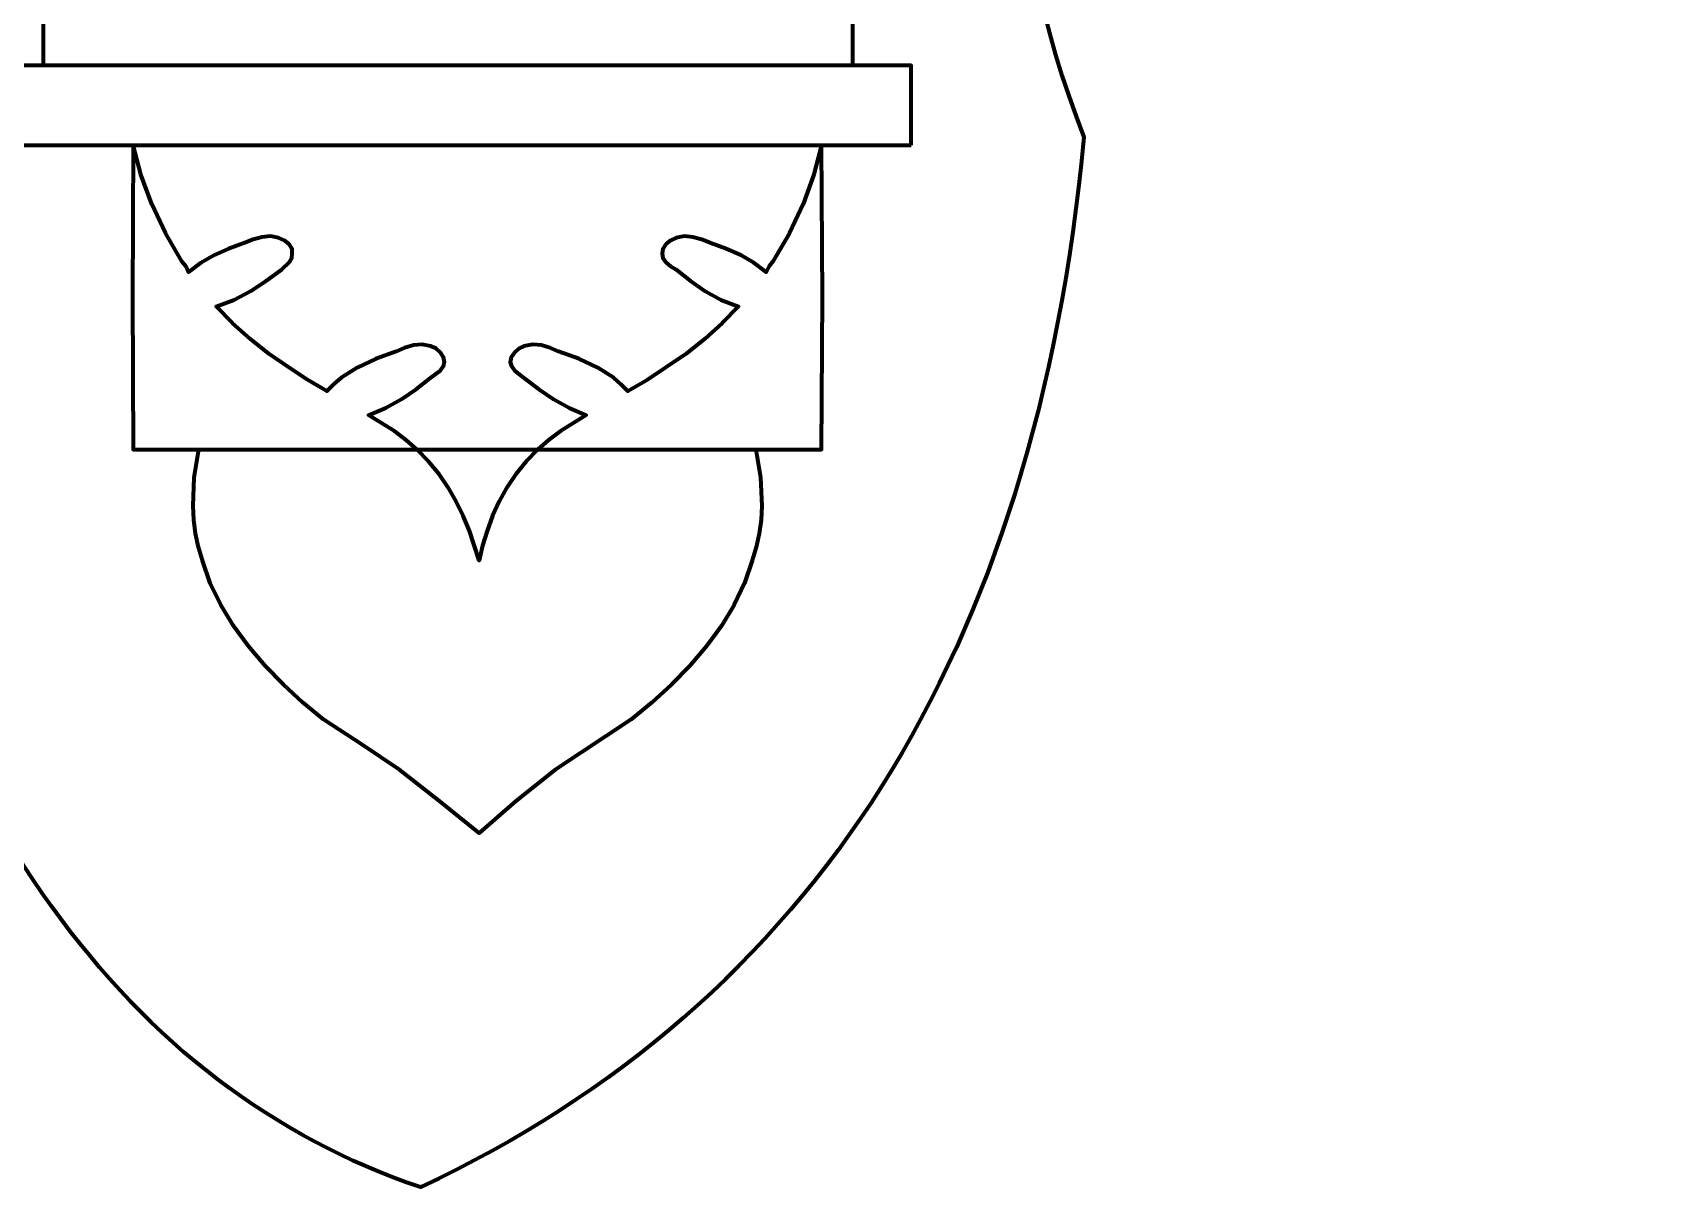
# Model space of a CAD drawing. Header units: millimetres. Extents: x -607 to 1451, y -798 to 283.
# Drawn here: x 371.41 to 386.65, y -710.55 to -699.78 of the extents above; entities that cross this region are included whole.
import ezdxf

# ---------------------------------------------------------------- set-up
doc = ezdxf.new("R2010")
doc.units = ezdxf.units.MM
doc.header["$MEASUREMENT"] = 0
doc.layers.add('layer 1', color=7, linetype='Continuous')

msp = doc.modelspace()

# ---------------------------------------------------------------- linework, layer by layer
at = {"layer": 'layer 1', "color": 242, "lineweight": 100}
msp.add_open_spline([(351.9483, -627.5361), (352.855, -627.7111), (354.0205, -628.4285), (355.4453, -629.6881), (355.4453, -629.6881), (358.411, -629.7307), (360.8318, -630.8068), (362.708, -632.9161), (362.708, -632.9161), (363.9033, -631.6333), (366.6291, -632.261), (370.8855, -634.7991), (370.8855, -634.7991), (373.2627, -634.0767), (375.6297, -635.1888), (377.9869, -638.1346), (377.9869, -638.1346), (379.2325, -637.4193), (380.5593, -637.1325), (381.968, -637.2738), (381.968, -637.2738), (383.305, -637.0509), (384.5959, -637.6786), (385.8415, -639.1567), (385.8415, -639.1567), (386.6541, -640.6716), (386.2237, -642.0527), (384.5504, -643.2993), (384.5504, -643.2993), (382.3628, -647.9976), (381.2686, -650.3469), (381.2686, -650.3469), (381.2686, -650.3469), (380.4079, -650.311), (379.9774, -650.2931), (379.9774, -650.2931), (379.9774, -650.2931), (379.9416, -652.1938), (379.9236, -653.1443), (379.9236, -653.1443), (379.9236, -653.1443), (381.5377, -653.1443), (382.3446, -653.1443), (382.3446, -653.1443), (382.3446, -653.1443), (380.1895, -656.34), (379.3645, -658.4829), (379.87, -659.5733), (379.87, -659.5733), (379.8341, -677.524), (379.8162, -686.4993), (379.8162, -686.4993), (379.8162, -686.4993), (380.8475, -688.1898), (380.8565, -689.7948), (379.8431, -691.3142), (379.8431, -691.3142), (379.3993, -692.269), (379.8745, -693.3898), (381.2688, -694.6767), (381.2688, -694.6767), (380.426, -696.6808), (380.4078, -698.7073), (381.215, -700.7559), (381.215, -700.7559), (380.7611, -705.5632), (378.6986, -708.827), (375.0281, -710.5473), (375.0281, -710.5473), (372.2888, -709.6156), (370.4417, -707.0513), (369.4868, -702.854), (369.4868, -702.854), (357.6152, -702.7464), (351.6793, -702.6928), (351.6793, -702.6928)], degree=3, knots=[0, 0, 0, 0, 0.05, 0.05, 0.05, 0.05, 0.1, 0.1, 0.1, 0.1, 0.15, 0.15, 0.15, 0.15, 0.2, 0.2, 0.2, 0.2, 0.25, 0.25, 0.25, 0.25, 0.3, 0.3, 0.3, 0.3, 0.35, 0.35, 0.35, 0.35, 0.4, 0.4, 0.4, 0.4, 0.45, 0.45, 0.45, 0.45, 0.5, 0.5, 0.5, 0.5, 0.55, 0.55, 0.55, 0.55, 0.6, 0.6, 0.6, 0.6, 0.65, 0.65, 0.65, 0.65, 0.7, 0.7, 0.7, 0.7, 0.75, 0.75, 0.75, 0.75, 0.8, 0.8, 0.8, 0.8, 0.85, 0.85, 0.85, 0.85, 0.9, 0.9, 0.9, 0.9, 1, 1, 1, 1], dxfattribs=at)
at = {"layer": 'layer 1', "lineweight": 100}
for points, knots in [([(379.0572, -694.7586), (379.0572, -694.7586), (379.0571, -700.0893), (379.0571, -700.0893), (379.0571, -700.0893), (379.0571, -700.0893), (371.5131, -700.0893), (371.5131, -700.0893), (371.5131, -700.0893), (371.5131, -700.0893), (371.5131, -694.7587), (371.5131, -694.7587), (371.5131, -694.7587), (371.5131, -694.7587), (379.0571, -694.7587), (379.0571, -694.7587)], [0, 0, 0, 0, 0.2, 0.2, 0.2, 0.2, 0.4, 0.4, 0.4, 0.4, 0.6, 0.6, 0.6, 0.6, 1, 1, 1, 1]), ([(379.6053, -700.8298), (379.6053, -700.8298), (379.6052, -700.0893), (379.6052, -700.0893), (379.6052, -700.0893), (379.6052, -700.0893), (352.1372, -700.0893), (352.1372, -700.0893), (352.1372, -700.0893), (352.1372, -700.0893), (324.637, -700.0893), (324.637, -700.0893), (324.637, -700.0893), (324.637, -700.0893), (324.637, -700.8298), (324.637, -700.8298), (324.637, -700.8298), (324.637, -700.8298), (352.1372, -700.8298), (352.1372, -700.8298), (352.1372, -700.8298), (352.1372, -700.8298), (379.6052, -700.8298), (379.6052, -700.8298)], [0, 0, 0, 0, 0.1428571, 0.1428571, 0.1428571, 0.1428571, 0.2857143, 0.2857143, 0.2857143, 0.2857143, 0.4285714, 0.4285714, 0.4285714, 0.4285714, 0.5714286, 0.5714286, 0.5714286, 0.5714286, 0.7142857, 0.7142857, 0.7142857, 0.7142857, 1, 1, 1, 1]), ([(378.7672, -700.8298), (378.7672, -700.8298), (378.6974, -701.1057), (378.6974, -701.1057), (378.6974, -701.1057), (378.6974, -701.1057), (378.5971, -701.38), (378.5971, -701.38), (378.5971, -701.38), (378.5971, -701.38), (378.4689, -701.6508), (378.4689, -701.6508), (378.4689, -701.6508), (378.4689, -701.6508), (378.3157, -701.9156), (378.3157, -701.9156), (378.3157, -701.9156), (378.3157, -701.9156), (378.2802, -701.9599), (378.2802, -701.9599), (378.2802, -701.9599), (378.2802, -701.9599), (378.2511, -702.0143), (378.2511, -702.0143), (378.2511, -702.0143), (378.2511, -702.0143), (378.1388, -701.928), (378.1388, -701.928), (378.1388, -701.928), (378.1388, -701.928), (378.0153, -701.8576), (378.0153, -701.8576), (378.0153, -701.8576), (378.0153, -701.8576), (377.8808, -701.7977), (377.8808, -701.7977), (377.8808, -701.7977), (377.8808, -701.7977), (377.7353, -701.7429), (377.7353, -701.7429), (377.7353, -701.7429), (377.7353, -701.7429), (377.6529, -701.7108), (377.6529, -701.7108), (377.6529, -701.7108), (377.6529, -701.7108), (377.5701, -701.687), (377.5701, -701.687), (377.5701, -701.687), (377.5701, -701.687), (377.4894, -701.6789), (377.4894, -701.6789), (377.4894, -701.6789), (377.4894, -701.6789), (377.4129, -701.6935), (377.4129, -701.6935), (377.4129, -701.6935), (377.4129, -701.6935), (377.3598, -701.7183), (377.3598, -701.7183), (377.3598, -701.7183), (377.3598, -701.7183), (377.3166, -701.7547), (377.3166, -701.7547), (377.3166, -701.7547), (377.3166, -701.7547), (377.2894, -701.7975), (377.2894, -701.7975), (377.2894, -701.7975), (377.2894, -701.7975), (377.284, -701.8416), (377.284, -701.8416), (377.284, -701.8416), (377.284, -701.8416), (377.2901, -701.8835), (377.2901, -701.8835), (377.2901, -701.8835), (377.2901, -701.8835), (377.3174, -701.9221), (377.3174, -701.9221), (377.3174, -701.9221), (377.3174, -701.9221), (377.3601, -701.9574), (377.3601, -701.9574), (377.3601, -701.9574), (377.3601, -701.9574), (377.4129, -701.9897), (377.4129, -701.9897), (377.4129, -701.9897), (377.4129, -701.9897), (377.5454, -702.097), (377.5454, -702.097), (377.5454, -702.097), (377.5454, -702.097), (377.682, -702.1917), (377.682, -702.1917), (377.682, -702.1917), (377.682, -702.1917), (377.8292, -702.2717), (377.8292, -702.2717), (377.8292, -702.2717), (377.8292, -702.2717), (377.9932, -702.3351), (377.9932, -702.3351), (377.9932, -702.3351), (377.9932, -702.3351), (377.8431, -702.4896), (377.8431, -702.4896), (377.8431, -702.4896), (377.8431, -702.4896), (377.6816, -702.6366), (377.6816, -702.6366), (377.6816, -702.6366), (377.6816, -702.6366), (377.5066, -702.7747), (377.5066, -702.7747), (377.5066, -702.7747), (377.5066, -702.7747), (377.3163, -702.9028), (377.3163, -702.9028), (377.3163, -702.9028), (377.3163, -702.9028), (377.1445, -703.0194), (377.1445, -703.0194), (377.1445, -703.0194), (377.1445, -703.0194), (376.9616, -703.1249), (376.9616, -703.1249), (376.9616, -703.1249), (376.9616, -703.1249), (376.8986, -703.0583), (376.8986, -703.0583), (376.8986, -703.0583), (376.8986, -703.0583), (376.8308, -703), (376.8308, -703), (376.8308, -703), (376.8308, -703), (376.6801, -702.9028), (376.6801, -702.9028), (376.6801, -702.9028), (376.6801, -702.9028), (376.509, -702.8241), (376.509, -702.8241), (376.509, -702.8241), (376.509, -702.8241), (376.3168, -702.7547), (376.3168, -702.7547), (376.3168, -702.7547), (376.3168, -702.7547), (376.2394, -702.72), (376.2394, -702.72), (376.2394, -702.72), (376.2394, -702.72), (376.1583, -702.6953), (376.1583, -702.6953), (376.1583, -702.6953), (376.1583, -702.6953), (376.0758, -702.6881), (376.0758, -702.6881), (376.0758, -702.6881), (376.0758, -702.6881), (375.9944, -702.7053), (375.9944, -702.7053), (375.9944, -702.7053), (375.9944, -702.7053), (375.9463, -702.7276), (375.9463, -702.7276), (375.9463, -702.7276), (375.9463, -702.7276), (375.9048, -702.763), (375.9048, -702.763), (375.9048, -702.763), (375.9048, -702.763), (375.8757, -702.8067), (375.8757, -702.8067), (375.8757, -702.8067), (375.8757, -702.8067), (375.8655, -702.8534), (375.8655, -702.8534), (375.8655, -702.8534), (375.8655, -702.8534), (375.8765, -702.8927), (375.8765, -702.8927), (375.8765, -702.8927), (375.8765, -702.8927), (375.9055, -702.9304), (375.9055, -702.9304), (375.9055, -702.9304), (375.9055, -702.9304), (375.9944, -703.0015), (375.9944, -703.0015), (375.9944, -703.0015), (375.9944, -703.0015), (376.1318, -703.1063), (376.1318, -703.1063), (376.1318, -703.1063), (376.1318, -703.1063), (376.2702, -703.2), (376.2702, -703.2), (376.2702, -703.2), (376.2702, -703.2), (376.4156, -703.2809), (376.4156, -703.2809), (376.4156, -703.2809), (376.4156, -703.2809), (376.5747, -703.347), (376.5747, -703.347), (376.5747, -703.347), (376.5747, -703.347), (376.3346, -703.4977), (376.3346, -703.4977), (376.3346, -703.4977), (376.3346, -703.4977), (376.2242, -703.5802), (376.2242, -703.5802), (376.2242, -703.5802), (376.2242, -703.5802), (376.1235, -703.6678), (376.1235, -703.6678), (376.1235, -703.6678), (376.1235, -703.6678), (376.0149, -703.7794), (376.0149, -703.7794), (376.0149, -703.7794), (376.0149, -703.7794), (375.919, -703.8983), (375.919, -703.8983), (375.919, -703.8983), (375.919, -703.8983), (375.8351, -704.0235), (375.8351, -704.0235), (375.8351, -704.0235), (375.8351, -704.0235), (375.7626, -704.1537), (375.7626, -704.1537), (375.7626, -704.1537), (375.7626, -704.1537), (375.7009, -704.2882), (375.7009, -704.2882), (375.7009, -704.2882), (375.7009, -704.2882), (375.6496, -704.4254), (375.6496, -704.4254), (375.6496, -704.4254), (375.6496, -704.4254), (375.6079, -704.5645), (375.6079, -704.5645), (375.6079, -704.5645), (375.6079, -704.5645), (375.5753, -704.7044), (375.5753, -704.7044), (375.5753, -704.7044), (375.5753, -704.7044), (375.4849, -704.4254), (375.4849, -704.4254), (375.4849, -704.4254), (375.4849, -704.4254), (375.4284, -704.2882), (375.4284, -704.2882), (375.4284, -704.2882), (375.4284, -704.2882), (375.363, -704.1537), (375.363, -704.1537), (375.363, -704.1537), (375.363, -704.1537), (375.288, -704.0235), (375.288, -704.0235), (375.288, -704.0235), (375.288, -704.0235), (375.2022, -703.8983), (375.2022, -703.8983), (375.2022, -703.8983), (375.2022, -703.8983), (375.1049, -703.7794), (375.1049, -703.7794), (375.1049, -703.7794), (375.1049, -703.7794), (374.995, -703.6678), (374.995, -703.6678), (374.995, -703.6678), (374.995, -703.6678), (374.8966, -703.5802), (374.8966, -703.5802), (374.8966, -703.5802), (374.8966, -703.5802), (374.7871, -703.4977), (374.7871, -703.4977), (374.7871, -703.4977), (374.7871, -703.4977), (374.5436, -703.347), (374.5436, -703.347), (374.5436, -703.347), (374.5436, -703.347), (374.7052, -703.2809), (374.7052, -703.2809), (374.7052, -703.2809), (374.7052, -703.2809), (374.8515, -703.2), (374.8515, -703.2), (374.8515, -703.2), (374.8515, -703.2), (374.989, -703.1063), (374.989, -703.1063), (374.989, -703.1063), (374.989, -703.1063), (375.124, -703.0015), (375.124, -703.0015), (375.124, -703.0015), (375.124, -703.0015), (375.2162, -702.9304), (375.2162, -702.9304), (375.2162, -702.9304), (375.2162, -702.9304), (375.2443, -702.8927), (375.2443, -702.8927), (375.2443, -702.8927), (375.2443, -702.8927), (375.2529, -702.8534), (375.2529, -702.8534), (375.2529, -702.8534), (375.2529, -702.8534), (375.245, -702.8067), (375.245, -702.8067), (375.245, -702.8067), (375.245, -702.8067), (375.2169, -702.763), (375.2169, -702.763), (375.2169, -702.763), (375.2169, -702.763), (375.1746, -702.7276), (375.1746, -702.7276), (375.1746, -702.7276), (375.1746, -702.7276), (375.124, -702.7053), (375.124, -702.7053), (375.124, -702.7053), (375.124, -702.7053), (375.045, -702.6881), (375.045, -702.6881), (375.045, -702.6881), (375.045, -702.6881), (374.9633, -702.6953), (374.9633, -702.6953), (374.9633, -702.6953), (374.9633, -702.6953), (374.8814, -702.72), (374.8814, -702.72), (374.8814, -702.72), (374.8814, -702.72), (374.8015, -702.7547), (374.8015, -702.7547), (374.8015, -702.7547), (374.8015, -702.7547), (374.6118, -702.8241), (374.6118, -702.8241), (374.6118, -702.8241), (374.6118, -702.8241), (374.4415, -702.9028), (374.4415, -702.9028), (374.4415, -702.9028), (374.4415, -702.9028), (374.2901, -703), (374.2901, -703), (374.2901, -703), (374.2901, -703), (374.2212, -703.0583), (374.2212, -703.0583), (374.2212, -703.0583), (374.2212, -703.0583), (374.1568, -703.1249), (374.1568, -703.1249), (374.1568, -703.1249), (374.1568, -703.1249), (373.9772, -703.0194), (373.9772, -703.0194), (373.9772, -703.0194), (373.9772, -703.0194), (373.8021, -702.9028), (373.8021, -702.9028), (373.8021, -702.9028), (373.8021, -702.9028), (373.6141, -702.7747), (373.6141, -702.7747), (373.6141, -702.7747), (373.6141, -702.7747), (373.44, -702.6366), (373.44, -702.6366), (373.44, -702.6366), (373.44, -702.6366), (373.2776, -702.4896), (373.2776, -702.4896), (373.2776, -702.4896), (373.2776, -702.4896), (373.1251, -702.3351), (373.1251, -702.3351), (373.1251, -702.3351), (373.1251, -702.3351), (373.2921, -702.2717), (373.2921, -702.2717), (373.2921, -702.2717), (373.2921, -702.2717), (373.4437, -702.1917), (373.4437, -702.1917), (373.4437, -702.1917), (373.4437, -702.1917), (373.589, -702.097), (373.589, -702.097), (373.589, -702.097), (373.589, -702.097), (373.7376, -701.9897), (373.7376, -701.9897), (373.7376, -701.9897), (373.7376, -701.9897), (373.8083, -701.9221), (373.8083, -701.9221), (373.8083, -701.9221), (373.8083, -701.9221), (373.8311, -701.8835), (373.8311, -701.8835), (373.8311, -701.8835), (373.8311, -701.8835), (373.8343, -701.8416), (373.8343, -701.8416), (373.8343, -701.8416), (373.8343, -701.8416), (373.8315, -701.7975), (373.8315, -701.7975), (373.8315, -701.7975), (373.8315, -701.7975), (373.805, -701.7547), (373.805, -701.7547), (373.805, -701.7547), (373.805, -701.7547), (373.7609, -701.7183), (373.7609, -701.7183), (373.7609, -701.7183), (373.7609, -701.7183), (373.7054, -701.6935), (373.7054, -701.6935), (373.7054, -701.6935), (373.7054, -701.6935), (373.6314, -701.6789), (373.6314, -701.6789), (373.6314, -701.6789), (373.6314, -701.6789), (373.5515, -701.687), (373.5515, -701.687), (373.5515, -701.687), (373.5515, -701.687), (373.468, -701.7108), (373.468, -701.7108), (373.468, -701.7108), (373.468, -701.7108), (373.383, -701.7429), (373.383, -701.7429), (373.383, -701.7429), (373.383, -701.7429), (373.2401, -701.7977), (373.2401, -701.7977), (373.2401, -701.7977), (373.2401, -701.7977), (373.1062, -701.8576), (373.1062, -701.8576), (373.1062, -701.8576), (373.1062, -701.8576), (372.982, -701.928), (372.982, -701.928), (372.982, -701.928), (372.982, -701.928), (372.8672, -702.0143), (372.8672, -702.0143), (372.8672, -702.0143), (372.8672, -702.0143), (372.8414, -701.9599), (372.8414, -701.9599), (372.8414, -701.9599), (372.8414, -701.9599), (372.8028, -701.9156), (372.8028, -701.9156), (372.8028, -701.9156), (372.8028, -701.9156), (372.6518, -701.6508), (372.6518, -701.6508), (372.6518, -701.6508), (372.6518, -701.6508), (372.5245, -701.38), (372.5245, -701.38), (372.5245, -701.38), (372.5245, -701.38), (372.4233, -701.1057), (372.4233, -701.1057), (372.4233, -701.1057), (372.4233, -701.1057), (372.3513, -700.8298), (372.3513, -700.8298), (372.3513, -700.8298), (372.3513, -700.8298), (372.3449, -702.2464), (372.3449, -702.2464), (372.3449, -702.2464), (372.3449, -702.2464), (372.3513, -703.6678), (372.3513, -703.6678), (372.3513, -703.6678), (372.3513, -703.6678), (375.5753, -703.6678), (375.5753, -703.6678), (375.5753, -703.6678), (375.5753, -703.6678), (378.767, -703.6678), (378.767, -703.6678), (378.767, -703.6678), (378.767, -703.6678), (378.7768, -702.2464), (378.7768, -702.2464), (378.7768, -702.2464), (378.7768, -702.2464), (378.767, -700.8298), (378.767, -700.8298)], [0, 0, 0, 0, 0.0076336, 0.0076336, 0.0076336, 0.0076336, 0.0152672, 0.0152672, 0.0152672, 0.0152672, 0.0229008, 0.0229008, 0.0229008, 0.0229008, 0.0305344, 0.0305344, 0.0305344, 0.0305344, 0.0381679, 0.0381679, 0.0381679, 0.0381679, 0.0458015, 0.0458015, 0.0458015, 0.0458015, 0.0534351, 0.0534351, 0.0534351, 0.0534351, 0.0610687, 0.0610687, 0.0610687, 0.0610687, 0.0687023, 0.0687023, 0.0687023, 0.0687023, 0.0763359, 0.0763359, 0.0763359, 0.0763359, 0.0839695, 0.0839695, 0.0839695, 0.0839695, 0.0916031, 0.0916031, 0.0916031, 0.0916031, 0.0992366, 0.0992366, 0.0992366, 0.0992366, 0.1068702, 0.1068702, 0.1068702, 0.1068702, 0.1145038, 0.1145038, 0.1145038, 0.1145038, 0.1221374, 0.1221374, 0.1221374, 0.1221374, 0.129771, 0.129771, 0.129771, 0.129771, 0.1374046, 0.1374046, 0.1374046, 0.1374046, 0.1450382, 0.1450382, 0.1450382, 0.1450382, 0.1526718, 0.1526718, 0.1526718, 0.1526718, 0.1603053, 0.1603053, 0.1603053, 0.1603053, 0.1679389, 0.1679389, 0.1679389, 0.1679389, 0.1755725, 0.1755725, 0.1755725, 0.1755725, 0.1832061, 0.1832061, 0.1832061, 0.1832061, 0.1908397, 0.1908397, 0.1908397, 0.1908397, 0.1984733, 0.1984733, 0.1984733, 0.1984733, 0.2061069, 0.2061069, 0.2061069, 0.2061069, 0.2137405, 0.2137405, 0.2137405, 0.2137405, 0.221374, 0.221374, 0.221374, 0.221374, 0.2290076, 0.2290076, 0.2290076, 0.2290076, 0.2366412, 0.2366412, 0.2366412, 0.2366412, 0.2442748, 0.2442748, 0.2442748, 0.2442748, 0.2519084, 0.2519084, 0.2519084, 0.2519084, 0.259542, 0.259542, 0.259542, 0.259542, 0.2671756, 0.2671756, 0.2671756, 0.2671756, 0.2748092, 0.2748092, 0.2748092, 0.2748092, 0.2824427, 0.2824427, 0.2824427, 0.2824427, 0.2900763, 0.2900763, 0.2900763, 0.2900763, 0.2977099, 0.2977099, 0.2977099, 0.2977099, 0.3053435, 0.3053435, 0.3053435, 0.3053435, 0.3129771, 0.3129771, 0.3129771, 0.3129771, 0.3206107, 0.3206107, 0.3206107, 0.3206107, 0.3282443, 0.3282443, 0.3282443, 0.3282443, 0.3358779, 0.3358779, 0.3358779, 0.3358779, 0.3435115, 0.3435115, 0.3435115, 0.3435115, 0.351145, 0.351145, 0.351145, 0.351145, 0.3587786, 0.3587786, 0.3587786, 0.3587786, 0.3664122, 0.3664122, 0.3664122, 0.3664122, 0.3740458, 0.3740458, 0.3740458, 0.3740458, 0.3816794, 0.3816794, 0.3816794, 0.3816794, 0.389313, 0.389313, 0.389313, 0.389313, 0.3969466, 0.3969466, 0.3969466, 0.3969466, 0.4045802, 0.4045802, 0.4045802, 0.4045802, 0.4122137, 0.4122137, 0.4122137, 0.4122137, 0.4198473, 0.4198473, 0.4198473, 0.4198473, 0.4274809, 0.4274809, 0.4274809, 0.4274809, 0.4351145, 0.4351145, 0.4351145, 0.4351145, 0.4427481, 0.4427481, 0.4427481, 0.4427481, 0.4503817, 0.4503817, 0.4503817, 0.4503817, 0.4580153, 0.4580153, 0.4580153, 0.4580153, 0.4656489, 0.4656489, 0.4656489, 0.4656489, 0.4732824, 0.4732824, 0.4732824, 0.4732824, 0.480916, 0.480916, 0.480916, 0.480916, 0.4885496, 0.4885496, 0.4885496, 0.4885496, 0.4961832, 0.4961832, 0.4961832, 0.4961832, 0.5038168, 0.5038168, 0.5038168, 0.5038168, 0.5114504, 0.5114504, 0.5114504, 0.5114504, 0.519084, 0.519084, 0.519084, 0.519084, 0.5267176, 0.5267176, 0.5267176, 0.5267176, 0.5343511, 0.5343511, 0.5343511, 0.5343511, 0.5419847, 0.5419847, 0.5419847, 0.5419847, 0.5496183, 0.5496183, 0.5496183, 0.5496183, 0.5572519, 0.5572519, 0.5572519, 0.5572519, 0.5648855, 0.5648855, 0.5648855, 0.5648855, 0.5725191, 0.5725191, 0.5725191, 0.5725191, 0.5801527, 0.5801527, 0.5801527, 0.5801527, 0.5877863, 0.5877863, 0.5877863, 0.5877863, 0.5954198, 0.5954198, 0.5954198, 0.5954198, 0.6030534, 0.6030534, 0.6030534, 0.6030534, 0.610687, 0.610687, 0.610687, 0.610687, 0.6183206, 0.6183206, 0.6183206, 0.6183206, 0.6259542, 0.6259542, 0.6259542, 0.6259542, 0.6335878, 0.6335878, 0.6335878, 0.6335878, 0.6412214, 0.6412214, 0.6412214, 0.6412214, 0.648855, 0.648855, 0.648855, 0.648855, 0.6564885, 0.6564885, 0.6564885, 0.6564885, 0.6641221, 0.6641221, 0.6641221, 0.6641221, 0.6717557, 0.6717557, 0.6717557, 0.6717557, 0.6793893, 0.6793893, 0.6793893, 0.6793893, 0.6870229, 0.6870229, 0.6870229, 0.6870229, 0.6946565, 0.6946565, 0.6946565, 0.6946565, 0.7022901, 0.7022901, 0.7022901, 0.7022901, 0.7099237, 0.7099237, 0.7099237, 0.7099237, 0.7175573, 0.7175573, 0.7175573, 0.7175573, 0.7251908, 0.7251908, 0.7251908, 0.7251908, 0.7328244, 0.7328244, 0.7328244, 0.7328244, 0.740458, 0.740458, 0.740458, 0.740458, 0.7480916, 0.7480916, 0.7480916, 0.7480916, 0.7557252, 0.7557252, 0.7557252, 0.7557252, 0.7633588, 0.7633588, 0.7633588, 0.7633588, 0.7709924, 0.7709924, 0.7709924, 0.7709924, 0.778626, 0.778626, 0.778626, 0.778626, 0.7862595, 0.7862595, 0.7862595, 0.7862595, 0.7938931, 0.7938931, 0.7938931, 0.7938931, 0.8015267, 0.8015267, 0.8015267, 0.8015267, 0.8091603, 0.8091603, 0.8091603, 0.8091603, 0.8167939, 0.8167939, 0.8167939, 0.8167939, 0.8244275, 0.8244275, 0.8244275, 0.8244275, 0.8320611, 0.8320611, 0.8320611, 0.8320611, 0.8396947, 0.8396947, 0.8396947, 0.8396947, 0.8473282, 0.8473282, 0.8473282, 0.8473282, 0.8549618, 0.8549618, 0.8549618, 0.8549618, 0.8625954, 0.8625954, 0.8625954, 0.8625954, 0.870229, 0.870229, 0.870229, 0.870229, 0.8778626, 0.8778626, 0.8778626, 0.8778626, 0.8854962, 0.8854962, 0.8854962, 0.8854962, 0.8931298, 0.8931298, 0.8931298, 0.8931298, 0.9007634, 0.9007634, 0.9007634, 0.9007634, 0.9083969, 0.9083969, 0.9083969, 0.9083969, 0.9160305, 0.9160305, 0.9160305, 0.9160305, 0.9236641, 0.9236641, 0.9236641, 0.9236641, 0.9312977, 0.9312977, 0.9312977, 0.9312977, 0.9389313, 0.9389313, 0.9389313, 0.9389313, 0.9465649, 0.9465649, 0.9465649, 0.9465649, 0.9541985, 0.9541985, 0.9541985, 0.9541985, 0.9618321, 0.9618321, 0.9618321, 0.9618321, 0.9694656, 0.9694656, 0.9694656, 0.9694656, 0.9770992, 0.9770992, 0.9770992, 0.9770992, 0.9847328, 0.9847328, 0.9847328, 0.9847328, 1, 1, 1, 1]), ([(378.1547, -703.6678), (378.1547, -703.6678), (378.2004, -703.9305), (378.2004, -703.9305), (378.2004, -703.9305), (378.2004, -703.9305), (378.2128, -704.1936), (378.2128, -704.1936), (378.2128, -704.1936), (378.2128, -704.1936), (378.2054, -704.324), (378.2054, -704.324), (378.2054, -704.324), (378.2054, -704.324), (378.188, -704.4529), (378.188, -704.4529), (378.188, -704.4529), (378.188, -704.4529), (378.1605, -704.5799), (378.1605, -704.5799), (378.1605, -704.5799), (378.1605, -704.5799), (378.1221, -704.7044), (378.1221, -704.7044), (378.1221, -704.7044), (378.1221, -704.7044), (378.0508, -704.9136), (378.0508, -704.9136), (378.0508, -704.9136), (378.0508, -704.9136), (377.9542, -705.1165), (377.9542, -705.1165), (377.9542, -705.1165), (377.9542, -705.1165), (377.8351, -705.3128), (377.8351, -705.3128), (377.8351, -705.3128), (377.8351, -705.3128), (377.6961, -705.5021), (377.6961, -705.5021), (377.6961, -705.5021), (377.6961, -705.5021), (377.5399, -705.6841), (377.5399, -705.6841), (377.5399, -705.6841), (377.5399, -705.6841), (377.369, -705.8588), (377.369, -705.8588), (377.369, -705.8588), (377.369, -705.8588), (377.1861, -706.0259), (377.1861, -706.0259), (377.1861, -706.0259), (377.1861, -706.0259), (376.9938, -706.1851), (376.9938, -706.1851), (376.9938, -706.1851), (376.9938, -706.1851), (376.2845, -706.654), (376.2845, -706.654), (376.2845, -706.654), (376.2845, -706.654), (375.9177, -706.9477), (375.9177, -706.9477), (375.9177, -706.9477), (375.9177, -706.9477), (375.5753, -707.2463), (375.5753, -707.2463), (375.5753, -707.2463), (375.5753, -707.2463), (375.2079, -706.9477), (375.2079, -706.9477), (375.2079, -706.9477), (375.2079, -706.9477), (374.8338, -706.654), (374.8338, -706.654), (374.8338, -706.654), (374.8338, -706.654), (374.484, -706.4186), (374.484, -706.4186), (374.484, -706.4186), (374.484, -706.4186), (374.1246, -706.1851), (374.1246, -706.1851), (374.1246, -706.1851), (374.1246, -706.1851), (373.9336, -706.0259), (373.9336, -706.0259), (373.9336, -706.0259), (373.9336, -706.0259), (373.7517, -705.8588), (373.7517, -705.8588), (373.7517, -705.8588), (373.7517, -705.8588), (373.5815, -705.6841), (373.5815, -705.6841), (373.5815, -705.6841), (373.5815, -705.6841), (373.4255, -705.5021), (373.4255, -705.5021), (373.4255, -705.5021), (373.4255, -705.5021), (373.2862, -705.3128), (373.2862, -705.3128), (373.2862, -705.3128), (373.2862, -705.3128), (373.1667, -705.1165), (373.1667, -705.1165), (373.1667, -705.1165), (373.1667, -705.1165), (373.069, -704.9136), (373.069, -704.9136), (373.069, -704.9136), (373.069, -704.9136), (372.9961, -704.7044), (372.9961, -704.7044), (372.9961, -704.7044), (372.9961, -704.7044), (372.9592, -704.5799), (372.9592, -704.5799), (372.9592, -704.5799), (372.9592, -704.5799), (372.9326, -704.4529), (372.9326, -704.4529), (372.9326, -704.4529), (372.9326, -704.4529), (372.9161, -704.324), (372.9161, -704.324), (372.9161, -704.324), (372.9161, -704.324), (372.9088, -704.1936), (372.9088, -704.1936), (372.9088, -704.1936), (372.9088, -704.1936), (372.9204, -703.9305), (372.9204, -703.9305), (372.9204, -703.9305), (372.9204, -703.9305), (372.9639, -703.6678), (372.9639, -703.6678)], [0, 0, 0, 0, 0.0277778, 0.0277778, 0.0277778, 0.0277778, 0.0555556, 0.0555556, 0.0555556, 0.0555556, 0.0833333, 0.0833333, 0.0833333, 0.0833333, 0.1111111, 0.1111111, 0.1111111, 0.1111111, 0.1388889, 0.1388889, 0.1388889, 0.1388889, 0.1666667, 0.1666667, 0.1666667, 0.1666667, 0.1944444, 0.1944444, 0.1944444, 0.1944444, 0.2222222, 0.2222222, 0.2222222, 0.2222222, 0.25, 0.25, 0.25, 0.25, 0.2777778, 0.2777778, 0.2777778, 0.2777778, 0.3055556, 0.3055556, 0.3055556, 0.3055556, 0.3333333, 0.3333333, 0.3333333, 0.3333333, 0.3611111, 0.3611111, 0.3611111, 0.3611111, 0.3888889, 0.3888889, 0.3888889, 0.3888889, 0.4166667, 0.4166667, 0.4166667, 0.4166667, 0.4444444, 0.4444444, 0.4444444, 0.4444444, 0.4722222, 0.4722222, 0.4722222, 0.4722222, 0.5, 0.5, 0.5, 0.5, 0.5277778, 0.5277778, 0.5277778, 0.5277778, 0.5555556, 0.5555556, 0.5555556, 0.5555556, 0.5833333, 0.5833333, 0.5833333, 0.5833333, 0.6111111, 0.6111111, 0.6111111, 0.6111111, 0.6388889, 0.6388889, 0.6388889, 0.6388889, 0.6666667, 0.6666667, 0.6666667, 0.6666667, 0.6944444, 0.6944444, 0.6944444, 0.6944444, 0.7222222, 0.7222222, 0.7222222, 0.7222222, 0.75, 0.75, 0.75, 0.75, 0.7777778, 0.7777778, 0.7777778, 0.7777778, 0.8055556, 0.8055556, 0.8055556, 0.8055556, 0.8333333, 0.8333333, 0.8333333, 0.8333333, 0.8611111, 0.8611111, 0.8611111, 0.8611111, 0.8888889, 0.8888889, 0.8888889, 0.8888889, 0.9166667, 0.9166667, 0.9166667, 0.9166667, 0.9444444, 0.9444444, 0.9444444, 0.9444444, 1, 1, 1, 1])]:
    msp.add_open_spline(points, degree=3, knots=knots, dxfattribs=at)

doc.saveas('drawing.dxf')
